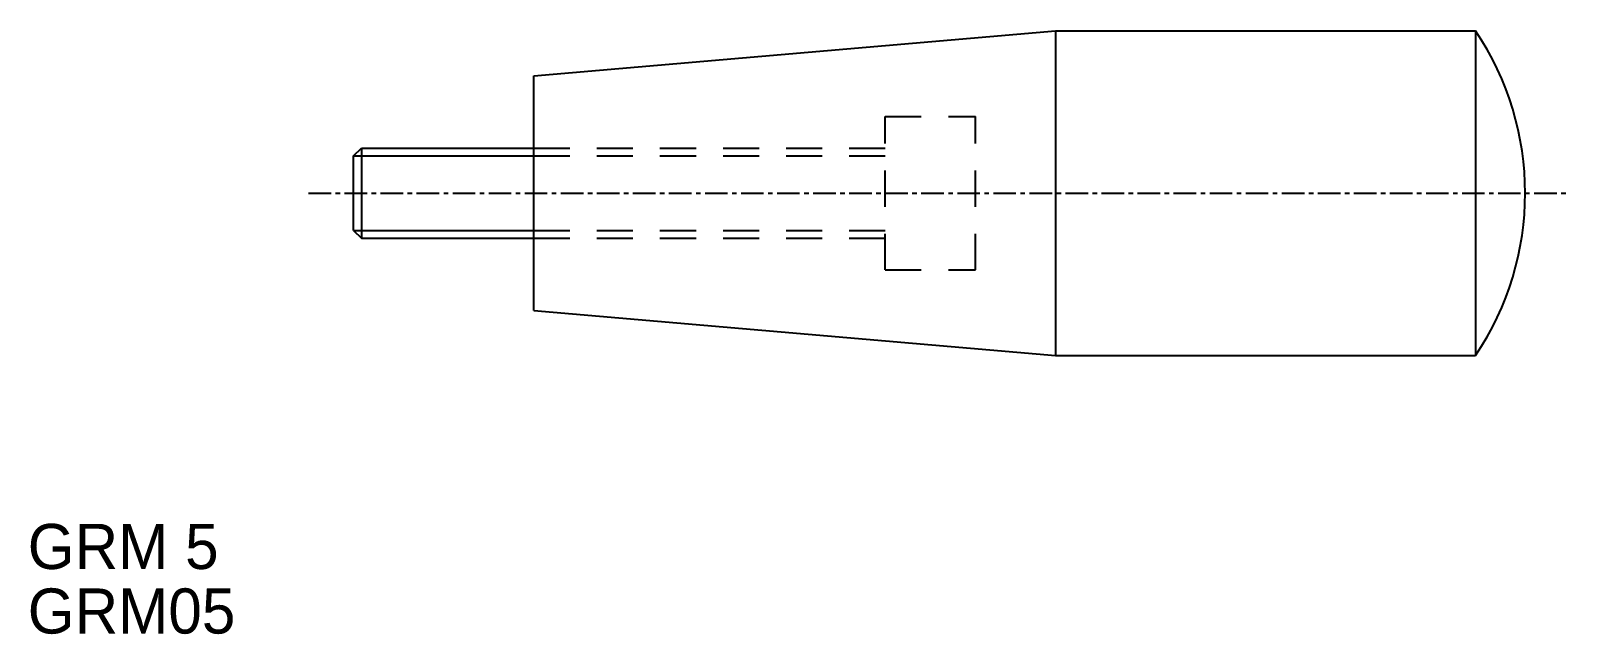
# Model space of a CAD drawing. Extents: x 0.2 to 85.6, y 0 to 33.4.
import ezdxf

# ---------------------------------------------------------------- set-up
doc = ezdxf.new("R2010")
doc.units = 0
doc.linetypes.add('CENTER', pattern=[2, 1.25, -0.25, 0.25, -0.25])
doc.linetypes.add('DASHED', pattern=[3.5, 2, -1.5])
doc.layers.get('0').update_dxf_attribs({"linetype": 'CONTINUOUS'})
doc.layers.add('CENTER', color=1, linetype='CENTER')

msp = doc.modelspace()

# ---------------------------------------------------------------- linework, layer by layer
at = {"color": 7, "linetype": 'CONTINUOUS'}
for p, q in [((28.075, 30.916), (57.023, 33.416)), ((57.023, 33.416), (57.023, 15.416)), ((57.023, 33.416), (80.325, 33.416)), ((80.325, 33.416), (80.325, 15.416)), ((28.075, 17.916), (28.075, 30.916)), ((18.075, 26.483), (18.508, 26.916)), ((18.075, 22.349), (18.075, 26.483)), ((18.508, 26.916), (28.075, 26.916)), ((18.508, 26.916), (18.508, 21.916)), ((18.075, 22.349), (18.508, 21.916)), ((18.508, 21.916), (28.075, 21.916)), ((28.075, 17.916), (57.023, 15.416)), ((57.023, 15.416), (80.325, 15.416))]:
    msp.add_line(p, q, dxfattribs=at)
at = {"color": 3, "linetype": 'DASHED'}
for p, q in [((47.575, 20.166), (47.575, 28.666)), ((47.575, 28.666), (52.575, 28.666)), ((52.575, 20.166), (52.575, 28.666)), ((28.075, 26.916), (47.575, 26.916)), ((28.075, 26.483), (47.575, 26.483)), ((28.075, 22.349), (47.575, 22.349)), ((28.075, 21.916), (47.575, 21.916)), ((47.575, 20.166), (52.575, 20.166))]:
    msp.add_line(p, q, dxfattribs=at)
at = {"color": 3, "linetype": 'CONTINUOUS'}
for p, q in [((18.075, 26.483), (28.075, 26.483)), ((18.075, 22.349), (28.075, 22.349))]:
    msp.add_line(p, q, dxfattribs=at)
at = {"color": 7, "linetype": 'CONTINUOUS'}
msp.add_arc((66.973, 24.416), 16.102, 326.01835, 33.98165, dxfattribs=at)
at = {"layer": 'CENTER', "color": 1, "linetype": 'CENTER'}
msp.add_line((15.575, 24.416), (85.575, 24.416), dxfattribs=at)

# ---------------------------------------------------------------- texts
for s, p in [('GRM 5', (0, 3.578)), ('GRM05', (0, 0))]:
    msp.add_text(s, height=2.5).set_placement(p)

doc.saveas('drawing.dxf')
